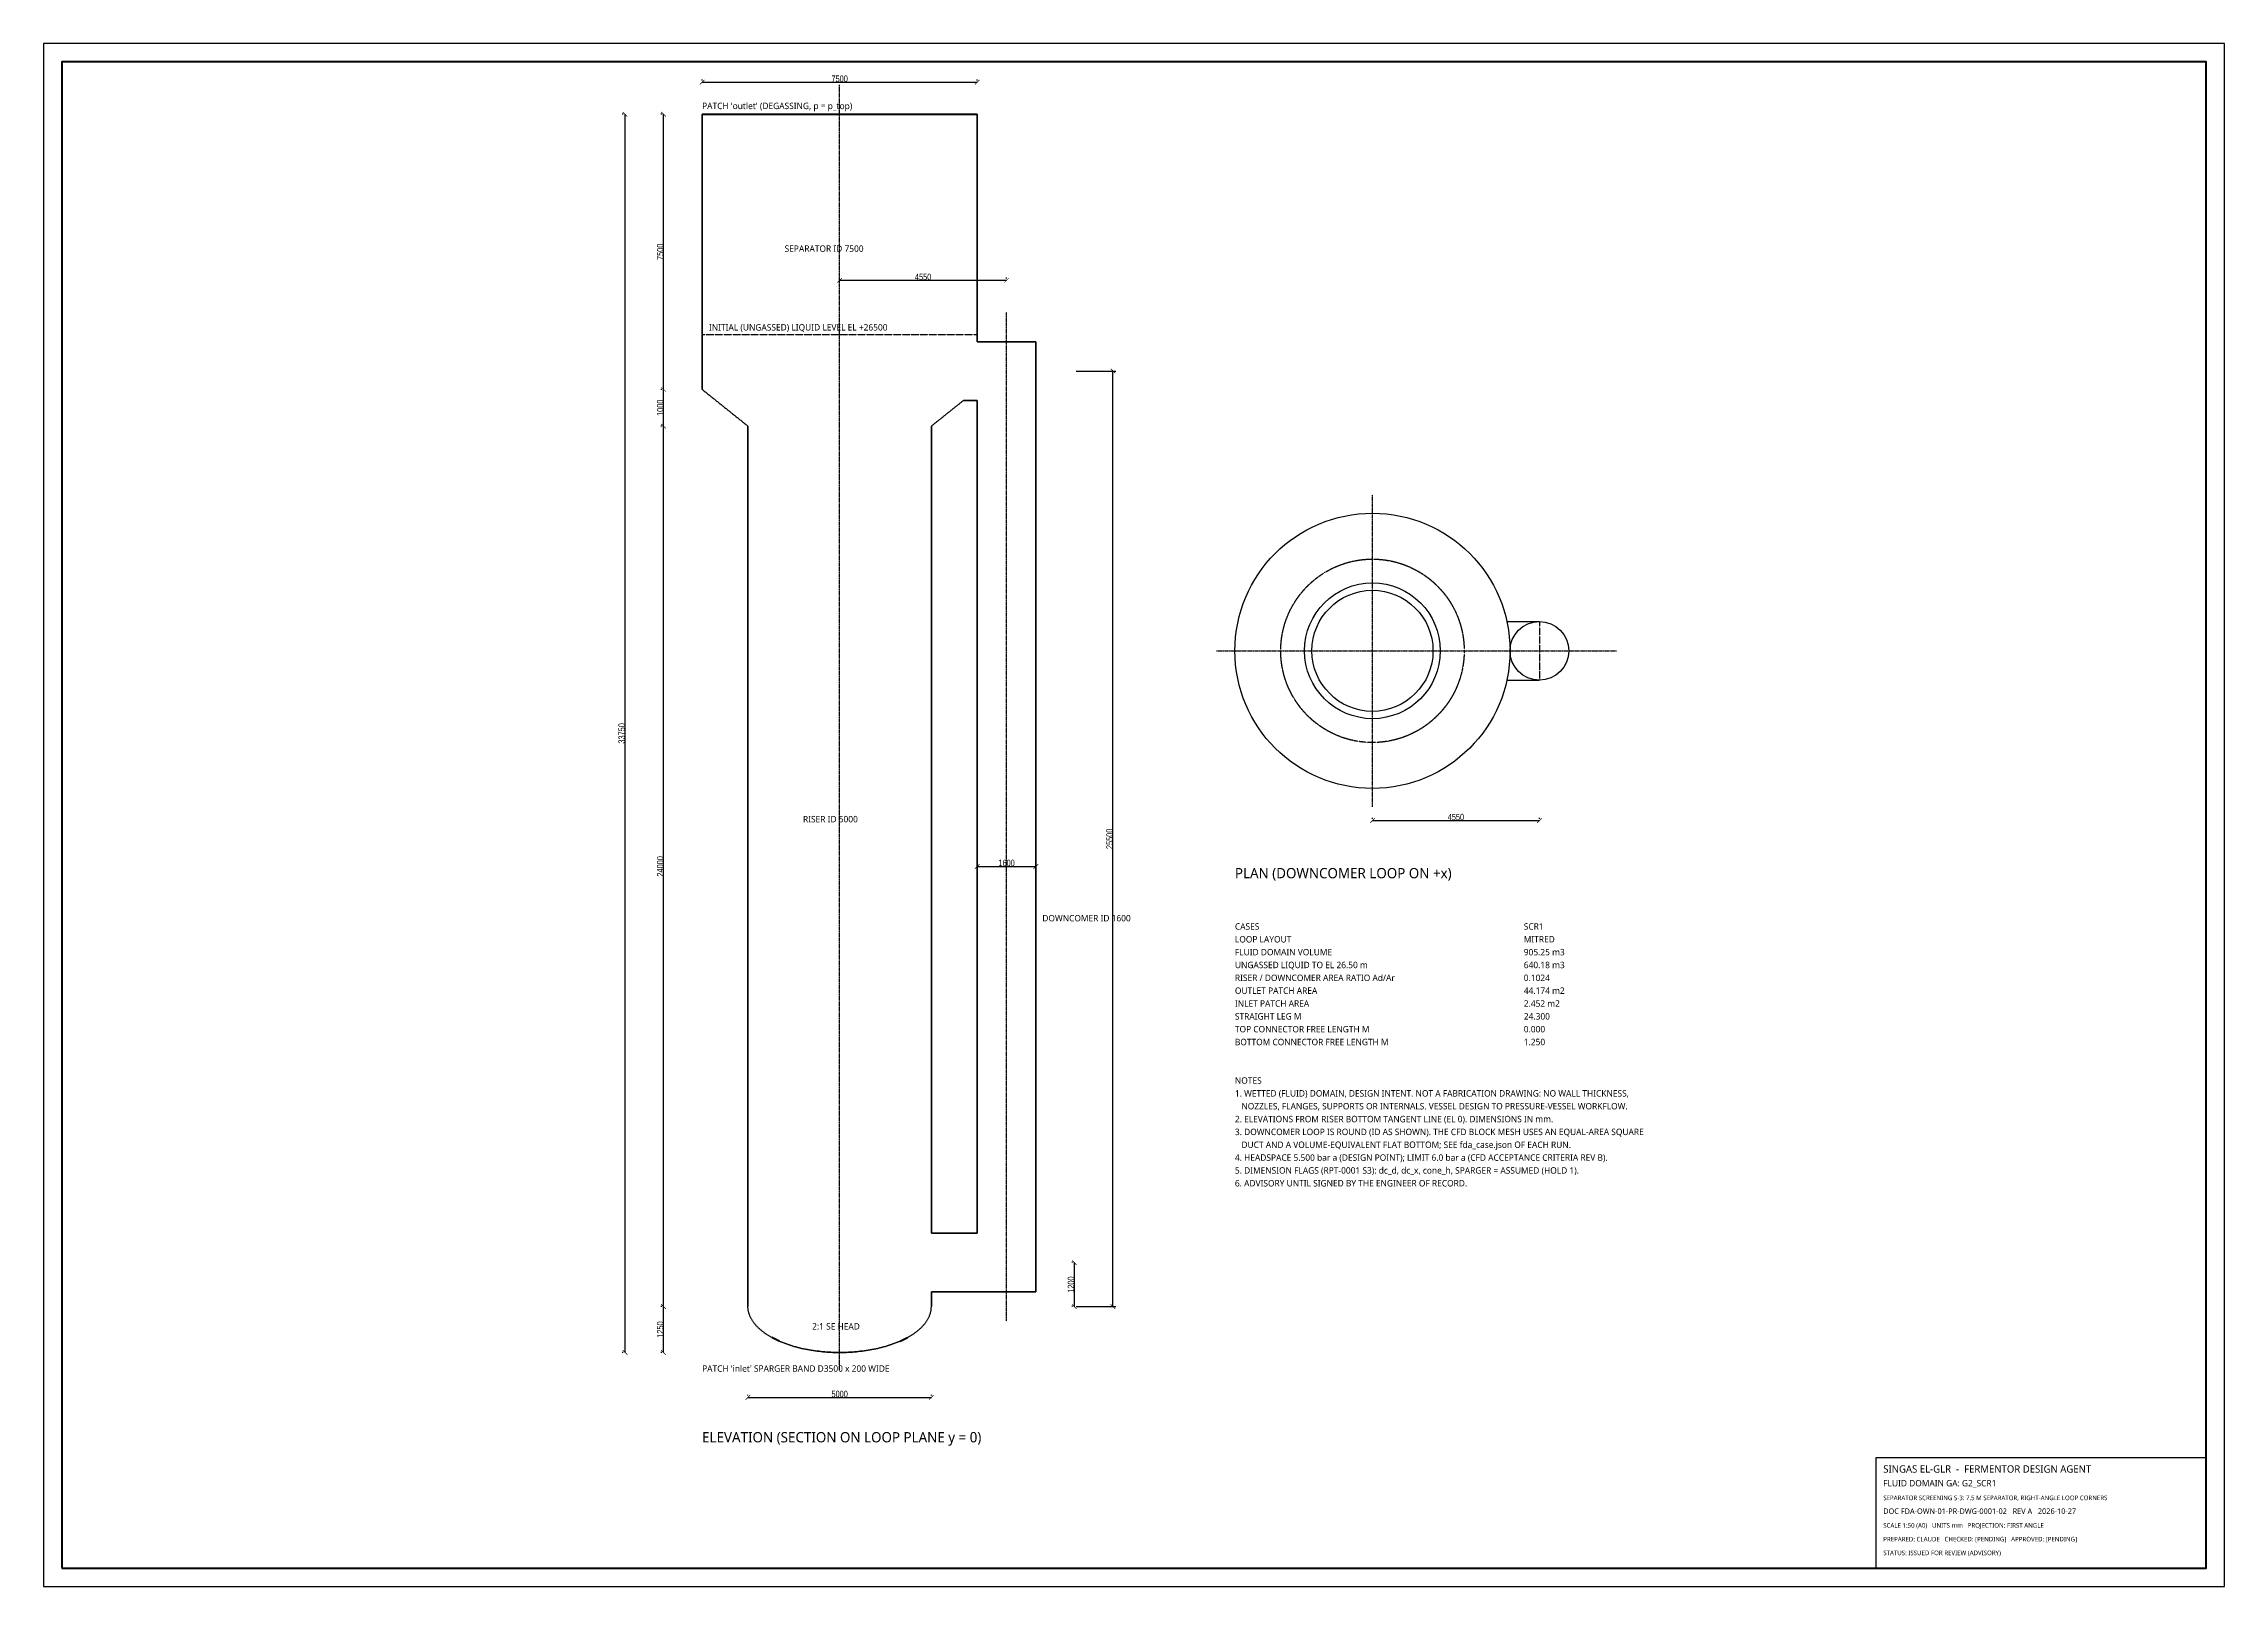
# Model space of a CAD drawing. Header units: millimetres. Extents: x -21701 to 37749, y -7625 to 34425.
import ezdxf

# ---------------------------------------------------------------- set-up
doc = ezdxf.new("R2010")
doc.units = ezdxf.units.MM
doc.linetypes.add('CENTER', pattern=[5.08, 3.175, -0.635, 0.635, -0.635])
doc.linetypes.add('DASHED', pattern=[1.524, 1.27, -0.254])
for name, color, linetype in [('BORDER', 7, 'Continuous'), ('CENTRE', 1, 'CENTER'), ('DIM', 3, 'Continuous'), ('HATCH_LIQ', 5, 'Continuous'), ('HIDDEN', 8, 'DASHED'), ('OUTLINE', 7, 'Continuous'), ('PATCH_INLET', 6, 'Continuous'), ('PATCH_OUTLET', 4, 'Continuous'), ('TEXT', 7, 'Continuous')]:
    doc.layers.add(name, color=color, linetype=linetype)
doc.styles.add('OpenSans', font='OpenSans-Regular.ttf')
doc.styles.add('OpenSansCondensed-Light', font='OpenSansCondensed-Light.ttf')
doc.dimstyles.new('FDA', dxfattribs={"dimscale": 50, "dimtxt": 3.5, "dimasz": 2.5, "dimexe": 1.5, "dimexo": 1, "dimgap": 0.1, "dimtad": 1, "dimdec": 0, "dimzin": 12, "dimdsep": 46, "dimtxsty": 'OpenSansCondensed-Light', "dimblk": 'ARCHTICK', "dimcen": 2.5, "dimazin": 3, "dimtfac": 0.5, "dimtmove": 2, "dimatfit": 3})

# ---------------------------------------------------------------- blocks, each defined once
blk = doc.blocks.new('_ARCHTICK')
at = {"color": 0, "linetype": 'BYBLOCK', "const_width": 0.15}
blk.add_lwpolyline([(-0.5, -0.5), (0.5, 0.5)], dxfattribs=at)

msp = doc.modelspace()

# ---------------------------------------------------------------- linework, layer by layer
at = {"layer": 'BORDER'}
for points in [[(-21700.8, -7625), (37749.2, -7625), (37749.2, 34425), (-21700.8, 34425)], [(28249.2, -7125), (37249.2, -7125), (37249.2, -4125), (28249.2, -4125)]]:
    msp.add_lwpolyline(points, close=True, dxfattribs=at)
at = {"layer": 'BORDER', "lineweight": 50}
msp.add_lwpolyline([(-21200.8, -7125), (37249.2, -7125), (37249.2, 33925), (-21200.8, 33925)], close=True, dxfattribs=at)
at = {"layer": 'CENTRE'}
for p, q in [((0, -1750), (0, 33300)), ((4550, -400), (4550, 27100)), ((14525, 13625), (14525, 22125)), ((10275, 17875), (21175, 17875))]:
    msp.add_line(p, q, dxfattribs=at)
at = {"layer": 'HATCH_LIQ', "linetype": 'DASHED'}
msp.add_line((-3750, 26500), (3750, 26500), dxfattribs=at)
at = {"layer": 'HIDDEN'}
msp.add_line((19075, 18675), (19075, 17075), dxfattribs=at)
msp.add_circle((14525, 17875), 2500, dxfattribs=at)
at = {"layer": 'OUTLINE'}
for p, q in [((18188.7, 18675), (19075, 18675)), ((18188.7, 17075), (19075, 17075))]:
    msp.add_line(p, q, dxfattribs=at)
for points in [[(-3750, 32500), (3750, 32500)], [(-3750, 25000), (-3750, 32500)], [(3750, 32500), (-3750, 32500)], [(-3750, 32500), (-3750, 25000)], [(3750, 32500), (3750, 26300)], [(3750, 26300), (3750, 32500)], [(3750, 26300), (5350, 26300)], [(5350, 26300), (3750, 26300)], [(5350, 26300), (5350, 400)], [(5350, 400), (5350, 26300)], [(-3750, 25000), (-3730.2, 24984.1), (-3710.3, 24968.3), (-3690.5, 24952.4), (-3670.6, 24936.5), (-3650.8, 24920.6), (-3631, 24904.8), (-3611.1, 24888.9), (-3591.3, 24873), (-3571.4, 24857.1), (-3551.6, 24841.3), (-3531.7, 24825.4), (-3511.9, 24809.5), (-3492.1, 24793.7), (-3472.2, 24777.8), (-3452.4, 24761.9), (-3432.5, 24746), (-3412.7, 24730.2), (-3392.9, 24714.3), (-3373, 24698.4), (-3353.2, 24682.5), (-3333.3, 24666.7), (-3313.5, 24650.8), (-3293.7, 24634.9), (-3273.8, 24619), (-3254, 24603.2), (-3234.1, 24587.3), (-3214.3, 24571.4), (-3194.4, 24555.6), (-3174.6, 24539.7), (-3154.8, 24523.8), (-3134.9, 24507.9), (-3115.1, 24492.1), (-3095.2, 24476.2), (-3075.4, 24460.3), (-3055.6, 24444.4), (-3035.7, 24428.6), (-3015.9, 24412.7), (-2996, 24396.8), (-2976.2, 24381), (-2956.3, 24365.1), (-2936.5, 24349.2), (-2916.7, 24333.3), (-2896.8, 24317.5), (-2877, 24301.6), (-2857.1, 24285.7), (-2837.3, 24269.8), (-2817.5, 24254), (-2797.6, 24238.1), (-2777.8, 24222.2), (-2757.9, 24206.3), (-2738.1, 24190.5), (-2718.3, 24174.6), (-2698.4, 24158.7), (-2678.6, 24142.9), (-2658.7, 24127), (-2638.9, 24111.1), (-2619, 24095.2), (-2599.2, 24079.4), (-2579.4, 24063.5), (-2559.5, 24047.6), (-2539.7, 24031.7), (-2519.8, 24015.9), (-2500, 24000)], [(-3750, 25000), (-3730.2, 24984.1), (-3710.3, 24968.3), (-3690.5, 24952.4), (-3670.6, 24936.5), (-3650.8, 24920.6), (-3631, 24904.8), (-3611.1, 24888.9), (-3591.3, 24873), (-3571.4, 24857.1), (-3551.6, 24841.3), (-3531.7, 24825.4), (-3511.9, 24809.5), (-3492.1, 24793.7), (-3472.2, 24777.8), (-3452.4, 24761.9), (-3432.5, 24746), (-3412.7, 24730.2), (-3392.9, 24714.3), (-3373, 24698.4), (-3353.2, 24682.5), (-3333.3, 24666.7), (-3313.5, 24650.8), (-3293.7, 24634.9), (-3273.8, 24619), (-3254, 24603.2), (-3234.1, 24587.3), (-3214.3, 24571.4), (-3194.4, 24555.6), (-3174.6, 24539.7), (-3154.8, 24523.8), (-3134.9, 24507.9), (-3115.1, 24492.1), (-3095.2, 24476.2), (-3075.4, 24460.3), (-3055.6, 24444.4), (-3035.7, 24428.6), (-3015.9, 24412.7), (-2996, 24396.8), (-2976.2, 24381), (-2956.3, 24365.1), (-2936.5, 24349.2), (-2916.7, 24333.3), (-2896.8, 24317.5), (-2877, 24301.6), (-2857.1, 24285.7), (-2837.3, 24269.8), (-2817.5, 24254), (-2797.6, 24238.1), (-2777.8, 24222.2), (-2757.9, 24206.3), (-2738.1, 24190.5), (-2718.3, 24174.6), (-2698.4, 24158.7), (-2678.6, 24142.9), (-2658.7, 24127), (-2638.9, 24111.1), (-2619, 24095.2), (-2599.2, 24079.4), (-2579.4, 24063.5), (-2559.5, 24047.6), (-2539.7, 24031.7), (-2519.8, 24015.9), (-2500, 24000)], [(2500, 24000), (2513.9, 24011.1), (2527.8, 24022.2), (2541.7, 24033.3), (2555.6, 24044.4), (2569.4, 24055.6), (2583.3, 24066.7), (2597.2, 24077.8), (2611.1, 24088.9), (2625, 24100), (2638.9, 24111.1), (2652.8, 24122.2), (2666.7, 24133.3), (2680.6, 24144.4), (2694.4, 24155.6), (2708.3, 24166.7), (2722.2, 24177.8), (2736.1, 24188.9), (2750, 24200), (2763.9, 24211.1), (2777.8, 24222.2), (2791.7, 24233.3), (2805.6, 24244.4), (2819.4, 24255.6), (2833.3, 24266.7), (2847.2, 24277.8), (2861.1, 24288.9), (2875, 24300), (2888.9, 24311.1), (2902.8, 24322.2), (2916.7, 24333.3), (2930.6, 24344.4), (2944.4, 24355.6), (2958.3, 24366.7), (2972.2, 24377.8), (2986.1, 24388.9), (3000, 24400), (3013.9, 24411.1), (3027.8, 24422.2), (3041.7, 24433.3), (3055.6, 24444.4), (3069.4, 24455.6), (3083.3, 24466.7), (3097.2, 24477.8), (3111.1, 24488.9), (3125, 24500), (3138.9, 24511.1), (3152.8, 24522.2), (3166.7, 24533.3), (3180.6, 24544.4), (3194.4, 24555.6), (3208.3, 24566.7), (3222.2, 24577.8), (3236.1, 24588.9), (3250, 24600), (3263.9, 24611.1), (3277.8, 24622.2), (3291.7, 24633.3), (3305.6, 24644.4), (3319.4, 24655.6), (3333.3, 24666.7), (3347.2, 24677.8), (3361.1, 24688.9), (3375, 24700)], [(2500, 24000), (2513.9, 24011.1), (2527.8, 24022.2), (2541.7, 24033.3), (2555.6, 24044.4), (2569.4, 24055.6), (2583.3, 24066.7), (2597.2, 24077.8), (2611.1, 24088.9), (2625, 24100), (2638.9, 24111.1), (2652.8, 24122.2), (2666.7, 24133.3), (2680.6, 24144.4), (2694.4, 24155.6), (2708.3, 24166.7), (2722.2, 24177.8), (2736.1, 24188.9), (2750, 24200), (2763.9, 24211.1), (2777.8, 24222.2), (2791.7, 24233.3), (2805.6, 24244.4), (2819.4, 24255.6), (2833.3, 24266.7), (2847.2, 24277.8), (2861.1, 24288.9), (2875, 24300), (2888.9, 24311.1), (2902.8, 24322.2), (2916.7, 24333.3), (2930.6, 24344.4), (2944.4, 24355.6), (2958.3, 24366.7), (2972.2, 24377.8), (2986.1, 24388.9), (3000, 24400), (3013.9, 24411.1), (3027.8, 24422.2), (3041.7, 24433.3), (3055.6, 24444.4), (3069.4, 24455.6), (3083.3, 24466.7), (3097.2, 24477.8), (3111.1, 24488.9), (3125, 24500), (3138.9, 24511.1), (3152.8, 24522.2), (3166.7, 24533.3), (3180.6, 24544.4), (3194.4, 24555.6), (3208.3, 24566.7), (3222.2, 24577.8), (3236.1, 24588.9), (3250, 24600), (3263.9, 24611.1), (3277.8, 24622.2), (3291.7, 24633.3), (3305.6, 24644.4), (3319.4, 24655.6), (3333.3, 24666.7), (3347.2, 24677.8), (3361.1, 24688.9), (3375, 24700)], [(3750, 24700), (3375, 24700)], [(3375, 24700), (3750, 24700)], [(3750, 2000), (3750, 24700)], [(3750, 24700), (3750, 2000)], [(-2500, 0), (-2500, 24000)], [(-2500, 24000), (-2500, 0)], [(2500, 24000), (2500, 2000)], [(2500, 2000), (2500, 24000)], [(2500, 2000), (3750, 2000)], [(3750, 2000), (2500, 2000)], [(-1850, -840.8), (-1865.5, -832.2), (-1880.9, -823.5), (-1896.2, -814.6), (-1911.4, -805.7), (-1926.6, -796.6), (-1941.7, -787.4), (-1956.7, -778), (-1971.6, -768.5), (-1986.5, -758.9), (-2001.2, -749.2), (-2015.9, -739.3), (-2030.5, -729.2), (-2044.9, -719.1), (-2059.3, -708.8), (-2073.5, -698.3), (-2087.7, -687.7), (-2101.7, -676.9), (-2115.6, -666), (-2129.4, -654.9), (-2143.1, -643.7), (-2156.6, -632.3), (-2170, -620.7), (-2183.2, -609), (-2196.3, -597.1), (-2209.3, -585), (-2222, -572.8), (-2234.7, -560.4), (-2247.1, -547.8), (-2259.4, -535.1), (-2271.4, -522.2), (-2283.3, -509.1), (-2295, -495.8), (-2306.4, -482.3), (-2317.7, -468.6), (-2328.7, -454.8), (-2339.4, -440.8), (-2349.9, -426.5), (-2360.2, -412.1), (-2370.2, -397.5), (-2379.9, -382.8), (-2389.3, -367.8), (-2398.4, -352.6), (-2407.3, -337.3), (-2415.7, -321.8), (-2423.9, -306.1), (-2431.7, -290.2), (-2439.1, -274.2), (-2446.2, -258), (-2452.9, -241.6), (-2459.1, -225.1), (-2465, -208.4), (-2470.5, -191.5), (-2475.5, -174.6), (-2480.1, -157.5), (-2484.2, -140.3), (-2487.9, -123), (-2491.1, -105.6), (-2493.8, -88.1), (-2496, -70.6), (-2497.8, -53), (-2499, -35.4), (-2499.8, -17.7), (-2500, 0)], [(-1850, -840.8), (-1865.5, -832.2), (-1880.9, -823.5), (-1896.2, -814.6), (-1911.4, -805.7), (-1926.6, -796.6), (-1941.7, -787.4), (-1956.7, -778), (-1971.6, -768.5), (-1986.5, -758.9), (-2001.2, -749.2), (-2015.9, -739.3), (-2030.5, -729.2), (-2044.9, -719.1), (-2059.3, -708.8), (-2073.5, -698.3), (-2087.7, -687.7), (-2101.7, -676.9), (-2115.6, -666), (-2129.4, -654.9), (-2143.1, -643.7), (-2156.6, -632.3), (-2170, -620.7), (-2183.2, -609), (-2196.3, -597.1), (-2209.3, -585), (-2222, -572.8), (-2234.7, -560.4), (-2247.1, -547.8), (-2259.4, -535.1), (-2271.4, -522.2), (-2283.3, -509.1), (-2295, -495.8), (-2306.4, -482.3), (-2317.7, -468.6), (-2328.7, -454.8), (-2339.4, -440.8), (-2349.9, -426.5), (-2360.2, -412.1), (-2370.2, -397.5), (-2379.9, -382.8), (-2389.3, -367.8), (-2398.4, -352.6), (-2407.3, -337.3), (-2415.7, -321.8), (-2423.9, -306.1), (-2431.7, -290.2), (-2439.1, -274.2), (-2446.2, -258), (-2452.9, -241.6), (-2459.1, -225.1), (-2465, -208.4), (-2470.5, -191.5), (-2475.5, -174.6), (-2480.1, -157.5), (-2484.2, -140.3), (-2487.9, -123), (-2491.1, -105.6), (-2493.8, -88.1), (-2496, -70.6), (-2497.8, -53), (-2499, -35.4), (-2499.8, -17.7), (-2500, 0)], [(1850, -840.8), (1865.5, -832.2), (1880.9, -823.5), (1896.2, -814.6), (1911.4, -805.7), (1926.6, -796.6), (1941.7, -787.4), (1956.7, -778), (1971.6, -768.5), (1986.5, -758.9), (2001.2, -749.2), (2015.9, -739.3), (2030.5, -729.2), (2044.9, -719.1), (2059.3, -708.8), (2073.5, -698.3), (2087.7, -687.7), (2101.7, -676.9), (2115.6, -666), (2129.4, -654.9), (2143.1, -643.7), (2156.6, -632.3), (2170, -620.7), (2183.2, -609), (2196.3, -597.1), (2209.3, -585), (2222, -572.8), (2234.7, -560.4), (2247.1, -547.8), (2259.4, -535.1), (2271.4, -522.2), (2283.3, -509.1), (2295, -495.8), (2306.4, -482.3), (2317.7, -468.6), (2328.7, -454.8), (2339.4, -440.8), (2349.9, -426.5), (2360.2, -412.1), (2370.2, -397.5), (2379.9, -382.8), (2389.3, -367.8), (2398.4, -352.6), (2407.3, -337.3), (2415.7, -321.8), (2423.9, -306.1), (2431.7, -290.2), (2439.1, -274.2), (2446.2, -258), (2452.9, -241.6), (2459.1, -225.1), (2465, -208.4), (2470.5, -191.5), (2475.5, -174.6), (2480.1, -157.5), (2484.2, -140.3), (2487.9, -123), (2491.1, -105.6), (2493.8, -88.1), (2496, -70.6), (2497.8, -53), (2499, -35.4), (2499.8, -17.7), (2500, 0)], [(1850, -840.8), (1865.5, -832.2), (1880.9, -823.5), (1896.2, -814.6), (1911.4, -805.7), (1926.6, -796.6), (1941.7, -787.4), (1956.7, -778), (1971.6, -768.5), (1986.5, -758.9), (2001.2, -749.2), (2015.9, -739.3), (2030.5, -729.2), (2044.9, -719.1), (2059.3, -708.8), (2073.5, -698.3), (2087.7, -687.7), (2101.7, -676.9), (2115.6, -666), (2129.4, -654.9), (2143.1, -643.7), (2156.6, -632.3), (2170, -620.7), (2183.2, -609), (2196.3, -597.1), (2209.3, -585), (2222, -572.8), (2234.7, -560.4), (2247.1, -547.8), (2259.4, -535.1), (2271.4, -522.2), (2283.3, -509.1), (2295, -495.8), (2306.4, -482.3), (2317.7, -468.6), (2328.7, -454.8), (2339.4, -440.8), (2349.9, -426.5), (2360.2, -412.1), (2370.2, -397.5), (2379.9, -382.8), (2389.3, -367.8), (2398.4, -352.6), (2407.3, -337.3), (2415.7, -321.8), (2423.9, -306.1), (2431.7, -290.2), (2439.1, -274.2), (2446.2, -258), (2452.9, -241.6), (2459.1, -225.1), (2465, -208.4), (2470.5, -191.5), (2475.5, -174.6), (2480.1, -157.5), (2484.2, -140.3), (2487.9, -123), (2491.1, -105.6), (2493.8, -88.1), (2496, -70.6), (2497.8, -53), (2499, -35.4), (2499.8, -17.7), (2500, 0)], [(2500, 400), (2500, 0)], [(3750, 400), (2500, 400)], [(2500, 0), (2500, 400)], [(2500, 400), (3750, 400)], [(5350, 400), (3750, 400)], [(3750, 400), (5350, 400)], [(-1650, -939.1), (-1653.2, -937.7), (-1656.5, -936.2), (-1659.7, -934.8), (-1662.9, -933.4), (-1666.2, -931.9), (-1669.4, -930.5), (-1672.6, -929), (-1675.9, -927.6), (-1679.1, -926.1), (-1682.3, -924.6), (-1685.5, -923.2), (-1688.7, -921.7), (-1692, -920.2), (-1695.2, -918.7), (-1698.4, -917.3), (-1701.6, -915.8), (-1704.8, -914.3), (-1708, -912.8), (-1711.2, -911.3), (-1714.4, -909.8), (-1717.6, -908.3), (-1720.8, -906.8), (-1724, -905.2), (-1727.2, -903.7), (-1730.4, -902.2), (-1733.6, -900.6), (-1736.8, -899.1), (-1740, -897.6), (-1743.1, -896), (-1746.3, -894.5), (-1749.5, -892.9), (-1752.7, -891.4), (-1755.9, -889.8), (-1759, -888.2), (-1762.2, -886.7), (-1765.4, -885.1), (-1768.5, -883.5), (-1771.7, -881.9), (-1774.9, -880.3), (-1778, -878.7), (-1781.2, -877.1), (-1784.3, -875.5), (-1787.5, -873.9), (-1790.6, -872.3), (-1793.8, -870.7), (-1796.9, -869.1), (-1800.1, -867.4), (-1803.2, -865.8), (-1806.3, -864.2), (-1809.5, -862.5), (-1812.6, -860.9), (-1815.7, -859.2), (-1818.9, -857.6), (-1822, -855.9), (-1825.1, -854.2), (-1828.2, -852.6), (-1831.3, -850.9), (-1834.5, -849.2), (-1837.6, -847.5), (-1840.7, -845.9), (-1843.8, -844.2), (-1846.9, -842.5), (-1850, -840.8)], [(-1650, -939.1), (-1653.2, -937.7), (-1656.5, -936.2), (-1659.7, -934.8), (-1662.9, -933.4), (-1666.2, -931.9), (-1669.4, -930.5), (-1672.6, -929), (-1675.9, -927.6), (-1679.1, -926.1), (-1682.3, -924.6), (-1685.5, -923.2), (-1688.7, -921.7), (-1692, -920.2), (-1695.2, -918.7), (-1698.4, -917.3), (-1701.6, -915.8), (-1704.8, -914.3), (-1708, -912.8), (-1711.2, -911.3), (-1714.4, -909.8), (-1717.6, -908.3), (-1720.8, -906.8), (-1724, -905.2), (-1727.2, -903.7), (-1730.4, -902.2), (-1733.6, -900.6), (-1736.8, -899.1), (-1740, -897.6), (-1743.1, -896), (-1746.3, -894.5), (-1749.5, -892.9), (-1752.7, -891.4), (-1755.9, -889.8), (-1759, -888.2), (-1762.2, -886.7), (-1765.4, -885.1), (-1768.5, -883.5), (-1771.7, -881.9), (-1774.9, -880.3), (-1778, -878.7), (-1781.2, -877.1), (-1784.3, -875.5), (-1787.5, -873.9), (-1790.6, -872.3), (-1793.8, -870.7), (-1796.9, -869.1), (-1800.1, -867.4), (-1803.2, -865.8), (-1806.3, -864.2), (-1809.5, -862.5), (-1812.6, -860.9), (-1815.7, -859.2), (-1818.9, -857.6), (-1822, -855.9), (-1825.1, -854.2), (-1828.2, -852.6), (-1831.3, -850.9), (-1834.5, -849.2), (-1837.6, -847.5), (-1840.7, -845.9), (-1843.8, -844.2), (-1846.9, -842.5), (-1850, -840.8)], [(-1650, -939.1), (-1600.7, -960.2), (-1550.9, -980.4), (-1500.9, -999.7), (-1450.5, -1018.1), (-1399.8, -1035.7), (-1348.8, -1052.5), (-1297.6, -1068.5), (-1246.1, -1083.7), (-1194.4, -1098.1), (-1142.5, -1111.8), (-1090.5, -1124.8), (-1038.2, -1137.1), (-985.8, -1148.7), (-933.3, -1159.6), (-880.6, -1169.9), (-827.8, -1179.5), (-774.9, -1188.4), (-721.9, -1196.8), (-668.7, -1204.4), (-615.6, -1211.5), (-562.3, -1218), (-508.9, -1223.8), (-455.5, -1229.1), (-402.1, -1233.7), (-348.5, -1237.8), (-295, -1241.3), (-241.4, -1244.2), (-187.8, -1246.5), (-134.1, -1248.2), (-80.5, -1249.4), (-26.8, -1249.9), (26.8, -1249.9), (80.5, -1249.4), (134.1, -1248.2), (187.8, -1246.5), (241.4, -1244.2), (295, -1241.3), (348.5, -1237.8), (402.1, -1233.7), (455.5, -1229.1), (508.9, -1223.8), (562.3, -1218), (615.6, -1211.5), (668.7, -1204.4), (721.9, -1196.8), (774.9, -1188.4), (827.8, -1179.5), (880.6, -1169.9), (933.3, -1159.6), (985.8, -1148.7), (1038.2, -1137.1), (1090.5, -1124.8), (1142.5, -1111.8), (1194.4, -1098.1), (1246.1, -1083.7), (1297.6, -1068.5), (1348.8, -1052.5), (1399.8, -1035.7), (1450.5, -1018.1), (1500.9, -999.7), (1550.9, -980.4), (1600.7, -960.2), (1650, -939.1)], [(1650, -939.1), (1600.7, -960.2), (1550.9, -980.4), (1500.9, -999.7), (1450.5, -1018.1), (1399.8, -1035.7), (1348.8, -1052.5), (1297.6, -1068.5), (1246.1, -1083.7), (1194.4, -1098.1), (1142.5, -1111.8), (1090.5, -1124.8), (1038.2, -1137.1), (985.8, -1148.7), (933.3, -1159.6), (880.6, -1169.9), (827.8, -1179.5), (774.9, -1188.4), (721.9, -1196.8), (668.7, -1204.4), (615.6, -1211.5), (562.3, -1218), (508.9, -1223.8), (455.5, -1229.1), (402.1, -1233.7), (348.5, -1237.8), (295, -1241.3), (241.4, -1244.2), (187.8, -1246.5), (134.1, -1248.2), (80.5, -1249.4), (26.8, -1249.9), (-26.8, -1249.9), (-80.5, -1249.4), (-134.1, -1248.2), (-187.8, -1246.5), (-241.4, -1244.2), (-295, -1241.3), (-348.5, -1237.8), (-402.1, -1233.7), (-455.5, -1229.1), (-508.9, -1223.8), (-562.3, -1218), (-615.6, -1211.5), (-668.7, -1204.4), (-721.9, -1196.8), (-774.9, -1188.4), (-827.8, -1179.5), (-880.6, -1169.9), (-933.3, -1159.6), (-985.8, -1148.7), (-1038.2, -1137.1), (-1090.5, -1124.8), (-1142.5, -1111.8), (-1194.4, -1098.1), (-1246.1, -1083.7), (-1297.6, -1068.5), (-1348.8, -1052.5), (-1399.8, -1035.7), (-1450.5, -1018.1), (-1500.9, -999.7), (-1550.9, -980.4), (-1600.7, -960.2), (-1650, -939.1)], [(1650, -939.1), (1653.2, -937.7), (1656.5, -936.2), (1659.7, -934.8), (1662.9, -933.4), (1666.2, -931.9), (1669.4, -930.5), (1672.6, -929), (1675.9, -927.6), (1679.1, -926.1), (1682.3, -924.6), (1685.5, -923.2), (1688.7, -921.7), (1692, -920.2), (1695.2, -918.7), (1698.4, -917.3), (1701.6, -915.8), (1704.8, -914.3), (1708, -912.8), (1711.2, -911.3), (1714.4, -909.8), (1717.6, -908.3), (1720.8, -906.8), (1724, -905.2), (1727.2, -903.7), (1730.4, -902.2), (1733.6, -900.6), (1736.8, -899.1), (1740, -897.6), (1743.1, -896), (1746.3, -894.5), (1749.5, -892.9), (1752.7, -891.4), (1755.9, -889.8), (1759, -888.2), (1762.2, -886.7), (1765.4, -885.1), (1768.5, -883.5), (1771.7, -881.9), (1774.9, -880.3), (1778, -878.7), (1781.2, -877.1), (1784.3, -875.5), (1787.5, -873.9), (1790.6, -872.3), (1793.8, -870.7), (1796.9, -869.1), (1800.1, -867.4), (1803.2, -865.8), (1806.3, -864.2), (1809.5, -862.5), (1812.6, -860.9), (1815.7, -859.2), (1818.9, -857.6), (1822, -855.9), (1825.1, -854.2), (1828.2, -852.6), (1831.3, -850.9), (1834.5, -849.2), (1837.6, -847.5), (1840.7, -845.9), (1843.8, -844.2), (1846.9, -842.5), (1850, -840.8)], [(1650, -939.1), (1653.2, -937.7), (1656.5, -936.2), (1659.7, -934.8), (1662.9, -933.4), (1666.2, -931.9), (1669.4, -930.5), (1672.6, -929), (1675.9, -927.6), (1679.1, -926.1), (1682.3, -924.6), (1685.5, -923.2), (1688.7, -921.7), (1692, -920.2), (1695.2, -918.7), (1698.4, -917.3), (1701.6, -915.8), (1704.8, -914.3), (1708, -912.8), (1711.2, -911.3), (1714.4, -909.8), (1717.6, -908.3), (1720.8, -906.8), (1724, -905.2), (1727.2, -903.7), (1730.4, -902.2), (1733.6, -900.6), (1736.8, -899.1), (1740, -897.6), (1743.1, -896), (1746.3, -894.5), (1749.5, -892.9), (1752.7, -891.4), (1755.9, -889.8), (1759, -888.2), (1762.2, -886.7), (1765.4, -885.1), (1768.5, -883.5), (1771.7, -881.9), (1774.9, -880.3), (1778, -878.7), (1781.2, -877.1), (1784.3, -875.5), (1787.5, -873.9), (1790.6, -872.3), (1793.8, -870.7), (1796.9, -869.1), (1800.1, -867.4), (1803.2, -865.8), (1806.3, -864.2), (1809.5, -862.5), (1812.6, -860.9), (1815.7, -859.2), (1818.9, -857.6), (1822, -855.9), (1825.1, -854.2), (1828.2, -852.6), (1831.3, -850.9), (1834.5, -849.2), (1837.6, -847.5), (1840.7, -845.9), (1843.8, -844.2), (1846.9, -842.5), (1850, -840.8)]]:
    msp.add_lwpolyline(points, dxfattribs=at)
for centre, radius in [((14525, 17875), 3750), ((19075, 17875), 800)]:
    msp.add_circle(centre, radius, dxfattribs=at)
at = {"layer": 'PATCH_INLET', "lineweight": 70}
for p, q in [((-1650, -939.1), (-1850, -840.8)), ((1650, -939.1), (1850, -840.8))]:
    msp.add_line(p, q, dxfattribs=at)
at = {"layer": 'PATCH_INLET'}
for radius in [1850, 1650]:
    msp.add_circle((14525, 17875), radius, dxfattribs=at)
at = {"layer": 'PATCH_OUTLET', "lineweight": 70}
msp.add_line((-3750, 32500), (3750, 32500), dxfattribs=at)

# ---------------------------------------------------------------- texts
at = {"layer": 'BORDER', "style": 'OpenSans'}
for s, height, p in [('SINGAS EL-GLR  -  FERMENTOR DESIGN AGENT', 200, (28449.2, -4525)), ('FLUID DOMAIN GA: G2_SCR1', 175, (28449.2, -4900)), ('SEPARATOR SCREENING S-3: 7.5 M SEPARATOR, RIGHT-ANGLE LOOP CORNERS', 125, (28449.2, -5275)), ('SCALE 1:50 (A0)   UNITS mm   PROJECTION: FIRST ANGLE', 125, (28449.2, -6025)), ('DOC FDA-OWN-01-PR-DWG-0001-02   REV A   2026-10-27', 150, (28449.2, -5650)), ('PREPARED: CLAUDE   CHECKED: [PENDING]   APPROVED: [PENDING]', 125, (28449.2, -6400)), ('STATUS: ISSUED FOR REVIEW (ADVISORY)', 125, (28449.2, -6775))]:
    msp.add_text(s, height=height, dxfattribs=at).set_placement(p)
at = {"layer": 'HATCH_LIQ', "style": 'OpenSans'}
msp.add_text('INITIAL (UNGASSED) LIQUID LEVEL EL +26500', height=175, dxfattribs=at).set_placement((-3562.5, 26605))
at = {"layer": 'PATCH_INLET', "style": 'OpenSans'}
msp.add_text("PATCH 'inlet' SPARGER BAND D3500 x 200 WIDE", height=175, dxfattribs=at).set_placement((-3750, -1775))
at = {"layer": 'PATCH_OUTLET', "style": 'OpenSans'}
msp.add_text("PATCH 'outlet' (DEGASSING, p = p_top)", height=175, dxfattribs=at).set_placement((-3750, 32640))
at = {"layer": 'TEXT', "style": 'OpenSans'}
for s, height, p in [('SEPARATOR ID 7500', 175, (-1500, 28750)), ('RISER ID 5000', 175, (-1000, 13200)), ('PLAN (DOWNCOMER LOOP ON +x)', 280, (10775, 11675)), ('DOWNCOMER ID 1600', 175, (5525, 10500)), ('CASES', 175, (10775, 10275)), ('SCR1', 175, (18650, 10275)), ('LOOP LAYOUT', 175, (10775, 9925)), ('FLUID DOMAIN VOLUME', 175, (10775, 9575)), ('905.25 m3', 175, (18650, 9575)), ('MITRED', 175, (18650, 9925)), ('UNGASSED LIQUID TO EL 26.50 m', 175, (10775, 9225)), ('RISER / DOWNCOMER AREA RATIO Ad/Ar', 175, (10775, 8875)), ('0.1024', 175, (18650, 8875)), ('640.18 m3', 175, (18650, 9225)), ('INLET PATCH AREA', 175, (10775, 8175)), ('OUTLET PATCH AREA', 175, (10775, 8525)), ('44.174 m2', 175, (18650, 8525)), ('2.452 m2', 175, (18650, 8175)), ('STRAIGHT LEG M', 175, (10775, 7825)), ('24.300', 175, (18650, 7825)), ('TOP CONNECTOR FREE LENGTH M', 175, (10775, 7475)), ('BOTTOM CONNECTOR FREE LENGTH M', 175, (10775, 7125)), ('0.000', 175, (18650, 7475)), ('1.250', 175, (18650, 7125)), ('NOTES', 175, (10775, 6075)), ('1. WETTED (FLUID) DOMAIN, DESIGN INTENT. NOT A FABRICATION DRAWING: NO WALL THICKNESS,', 175, (10775, 5725)), ('   NOZZLES, FLANGES, SUPPORTS OR INTERNALS. VESSEL DESIGN TO PRESSURE-VESSEL WORKFLOW.', 175, (10775, 5375)), ('3. DOWNCOMER LOOP IS ROUND (ID AS SHOWN). THE CFD BLOCK MESH USES AN EQUAL-AREA SQUARE', 175, (10775, 4675)), ('2. ELEVATIONS FROM RISER BOTTOM TANGENT LINE (EL 0). DIMENSIONS IN mm.', 175, (10775, 5025)), ('   DUCT AND A VOLUME-EQUIVALENT FLAT BOTTOM; SEE fda_case.json OF EACH RUN.', 175, (10775, 4325)), ('4. HEADSPACE 5.500 bar a (DESIGN POINT); LIMIT 6.0 bar a (CFD ACCEPTANCE CRITERIA REV B).', 175, (10775, 3975)), ('5. DIMENSION FLAGS (RPT-0001 S3): dc_d, dc_x, cone_h, SPARGER = ASSUMED (HOLD 1).', 175, (10775, 3625)), ('6. ADVISORY UNTIL SIGNED BY THE ENGINEER OF RECORD.', 175, (10775, 3275)), ('2:1 SE HEAD', 175, (-750, -625)), ('ELEVATION (SECTION ON LOOP PLANE y = 0)', 280, (-3750, -3700))]:
    msp.add_text(s, height=height, dxfattribs=at).set_placement(p)

# ---------------------------------------------------------------- dimensions: what is measured, and where the dimension line sits
at = {"layer": 'DIM'}
for base, p1, p2 in [((-3750, 33375), (-3750, 33374), (3750, 33374)), ((0, 27975), (0, 27974), (4550, 27974)), ((14525, 13250), (14525, 13249), (19075, 13249)), ((3750, 12000), (3750, 11999), (5350, 11999)), ((-2500, -2475), (-2500, -2476), (2500, -2476))]:
    msp.add_linear_dim(base=base, p1=p1, p2=p2, dimstyle='FDA', dxfattribs=at).render()
for base, p1, p2 in [((-5850, -1250), (-5849, -1250), (-5849, 32500)), ((-4800, 25000), (-4799, 25000), (-4799, 32500)), ((7450, 0), (6401, 0), (6401, 25500)), ((-4800, 24000), (-4799, 24000), (-4799, 25000)), ((-4800, 0), (-4799, 0), (-4799, 24000)), ((6400, 0), (6401, 0), (6401, 1200)), ((-4800, -1250), (-4799, -1250), (-4799, 0))]:
    msp.add_linear_dim(base=base, p1=p1, p2=p2, angle=90, dimstyle='FDA', dxfattribs=at).render()

doc.saveas('drawing.dxf')
